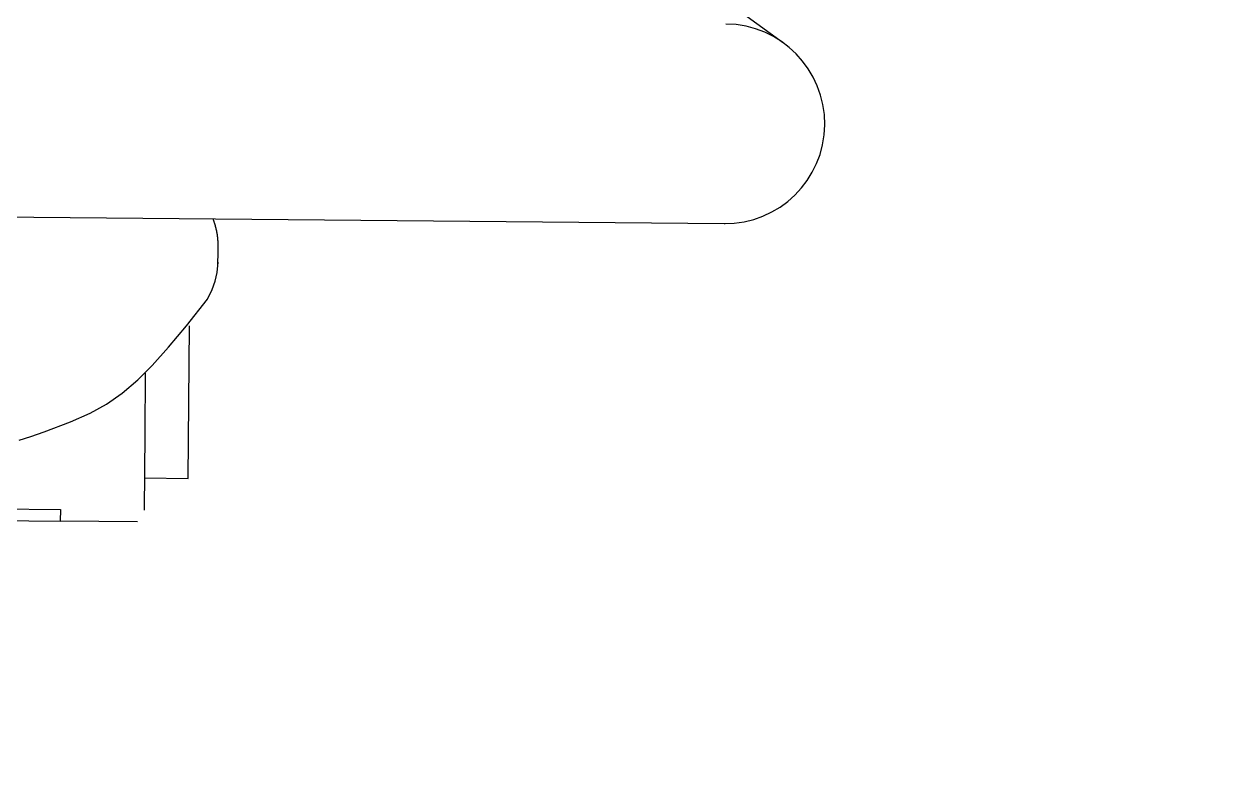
# Model space of a CAD drawing. Header units: millimetres. Extents: x -2078669 to -1085629, y -5987148 to 310365.
# Drawn here: x -1704291.9 to -1704127.8, y -2251718.7 to -2251617.7 of the extents above; entities that cross this region are included whole.
import ezdxf

# ---------------------------------------------------------------- set-up
doc = ezdxf.new("R2010")
doc.units = ezdxf.units.MM
doc.header["$LTSCALE"] = 500
for name, color, linetype, lineweight in [('D-BYP-STR8', 5, 'Continuous', 25), ('D-BYP-STRB', 5, 'Continuous', 25), ('D-BYP-STRC', 1, 'Continuous', 13)]:
    doc.layers.add(name, color=color, linetype=linetype, lineweight=lineweight)
doc.styles.add('MS ゴシック', font='MS Gothic.ttf')
doc.dimstyles.new('DIM-500-F', dxfattribs={"dimscale": 500, "dimtxt": 3.5, "dimasz": 2.5, "dimexe": 0, "dimexo": 2, "dimgap": 0.8, "dimtad": 1, "dimdec": 0, "dimzin": 0, "dimdsep": 46, "dimtxsty": 'MS ゴシック', "dimblk": 'OPEN', "dimcen": 0.1, "dimclrd": 256, "dimclre": 256, "dimclrt": 256, "dimaunit": 1, "dimadec": 4, "dimazin": 0, "dimtfac": 1, "dimtdec": 0, "dimtmove": 2, "dimatfit": 3, "dimldrblk": 'OPEN', "dimfxl": 1, "dimtolj": 1, "dimtzin": 0, "dimlwd": -1, "dimlwe": -1, "dimarcsym": 2})

# ---------------------------------------------------------------- blocks, each defined once
blk = doc.blocks.new('_Open')
at = {"color": 0, "linetype": 'ByBlock', "lineweight": -2}
for p, q in [((-1, 0.16667), (0, 0)), ((-1, -0.16667), (0, 0)), ((0, 0), (-1, 0))]:
    blk.add_line(p, q, dxfattribs=at)

msp = doc.modelspace()

# ---------------------------------------------------------------- linework, layer by layer
at = {"layer": 'D-BYP-STR8'}
msp.add_circle((-1706874.67, -2250448.98), 16000, dxfattribs=at)
at = {"layer": 'D-BYP-STRB', "linetype": 'Continuous'}
for p, q in [((-1704188.35, -2251620.26), (-1704246.27, -2251578.33)), ((-1704596.04, -2251641.18), (-1704196.45, -2251644.87)), ((-1704266.12, -2251644.23), (-1704266.12, -2251644.22)), ((-1704266.12, -2251644.22), (-1704266.12, -2251644.22)), ((-1704266.12, -2251644.22), (-1704266.12, -2251644.22)), ((-1704266.12, -2251644.22), (-1704266.12, -2251644.23)), ((-1704266.11, -2251644.24), (-1704266.12, -2251644.23)), ((-1704266.12, -2251644.23), (-1704266.12, -2251644.23)), ((-1704266.11, -2251644.26), (-1704266.11, -2251644.24)), ((-1704266.1, -2251644.28), (-1704266.11, -2251644.26)), ((-1704266.08, -2251644.32), (-1704266.1, -2251644.28)), ((-1704266.07, -2251644.36), (-1704266.08, -2251644.32)), ((-1704266.05, -2251644.41), (-1704266.07, -2251644.36)), ((-1704266.03, -2251644.46), (-1704266.05, -2251644.41)), ((-1704266.01, -2251644.52), (-1704266.03, -2251644.46)), ((-1704265.99, -2251644.58), (-1704266.01, -2251644.52)), ((-1704265.97, -2251644.64), (-1704265.99, -2251644.58)), ((-1704265.95, -2251644.7), (-1704265.97, -2251644.64)), ((-1704265.93, -2251644.75), (-1704265.95, -2251644.7)), ((-1704265.91, -2251644.8), (-1704265.93, -2251644.75)), ((-1704265.9, -2251644.86), (-1704265.91, -2251644.8)), ((-1704265.88, -2251644.91), (-1704265.9, -2251644.86)), ((-1704265.87, -2251644.95), (-1704265.88, -2251644.91)), ((-1704265.85, -2251645), (-1704265.87, -2251644.95)), ((-1704265.84, -2251645.05), (-1704265.85, -2251645)), ((-1704265.82, -2251645.1), (-1704265.84, -2251645.05)), ((-1704265.81, -2251645.15), (-1704265.82, -2251645.1)), ((-1704265.79, -2251645.2), (-1704265.81, -2251645.15)), ((-1704265.78, -2251645.25), (-1704265.79, -2251645.2)), ((-1704265.77, -2251645.3), (-1704265.78, -2251645.25)), ((-1704265.75, -2251645.35), (-1704265.77, -2251645.3)), ((-1704265.74, -2251645.4), (-1704265.75, -2251645.35)), ((-1704265.73, -2251645.45), (-1704265.74, -2251645.4)), ((-1704265.71, -2251645.5), (-1704265.73, -2251645.45)), ((-1704265.7, -2251645.55), (-1704265.71, -2251645.5)), ((-1704265.69, -2251645.61), (-1704265.7, -2251645.55)), ((-1704196.45, -2251644.87), (-1704196.44, -2251644.87)), ((-1704196.44, -2251644.87), (-1704196.43, -2251644.87)), ((-1704196.43, -2251644.87), (-1704196.42, -2251644.87)), ((-1704196.42, -2251644.87), (-1704196.41, -2251644.87)), ((-1704196.41, -2251644.87), (-1704196.4, -2251644.87)), ((-1704196.4, -2251644.87), (-1704196.39, -2251644.87)), ((-1704196.39, -2251644.87), (-1704196.38, -2251644.87)), ((-1704196.38, -2251644.87), (-1704196.37, -2251644.87)), ((-1704196.37, -2251644.87), (-1704196.36, -2251644.87)), ((-1704196.36, -2251644.87), (-1704196.35, -2251644.87)), ((-1704196.35, -2251644.87), (-1704196.34, -2251644.87)), ((-1704196.34, -2251644.87), (-1704196.33, -2251644.87)), ((-1704196.33, -2251644.87), (-1704196.32, -2251644.87)), ((-1704196.32, -2251644.87), (-1704196.31, -2251644.87)), ((-1704196.31, -2251644.87), (-1704196.31, -2251644.87)), ((-1704196.31, -2251644.87), (-1704196.3, -2251644.87)), ((-1704265.68, -2251645.66), (-1704265.69, -2251645.61)), ((-1704265.67, -2251645.71), (-1704265.68, -2251645.66)), ((-1704265.65, -2251645.76), (-1704265.67, -2251645.71)), ((-1704265.64, -2251645.81), (-1704265.65, -2251645.76)), ((-1704265.63, -2251645.86), (-1704265.64, -2251645.81)), ((-1704265.62, -2251645.91), (-1704265.63, -2251645.86)), ((-1704265.61, -2251645.96), (-1704265.62, -2251645.91)), ((-1704265.6, -2251646.01), (-1704265.61, -2251645.96)), ((-1704265.59, -2251646.07), (-1704265.6, -2251646.01)), ((-1704265.58, -2251646.12), (-1704265.59, -2251646.07)), ((-1704265.57, -2251646.17), (-1704265.58, -2251646.12)), ((-1704265.56, -2251646.22), (-1704265.57, -2251646.17)), ((-1704265.56, -2251646.27), (-1704265.56, -2251646.22)), ((-1704265.55, -2251646.32), (-1704265.56, -2251646.27)), ((-1704265.54, -2251646.36), (-1704265.55, -2251646.32)), ((-1704265.53, -2251646.41), (-1704265.54, -2251646.36)), ((-1704265.53, -2251646.45), (-1704265.53, -2251646.41)), ((-1704265.52, -2251646.5), (-1704265.53, -2251646.45)), ((-1704265.51, -2251646.54), (-1704265.52, -2251646.5)), ((-1704265.51, -2251646.58), (-1704265.51, -2251646.54)), ((-1704265.5, -2251646.63), (-1704265.51, -2251646.58)), ((-1704265.5, -2251646.67), (-1704265.5, -2251646.63)), ((-1704265.49, -2251646.71), (-1704265.5, -2251646.67)), ((-1704265.49, -2251646.76), (-1704265.49, -2251646.71)), ((-1704265.48, -2251646.8), (-1704265.49, -2251646.76)), ((-1704265.48, -2251646.85), (-1704265.48, -2251646.8)), ((-1704265.47, -2251646.89), (-1704265.48, -2251646.85)), ((-1704265.47, -2251646.93), (-1704265.47, -2251646.89)), ((-1704265.47, -2251646.98), (-1704265.47, -2251646.93)), ((-1704265.46, -2251647.02), (-1704265.47, -2251646.98)), ((-1704265.46, -2251647.06), (-1704265.46, -2251647.02)), ((-1704265.45, -2251647.11), (-1704265.46, -2251647.06)), ((-1704265.45, -2251647.15), (-1704265.45, -2251647.11)), ((-1704265.45, -2251647.19), (-1704265.45, -2251647.15)), ((-1704265.44, -2251647.23), (-1704265.45, -2251647.19)), ((-1704265.45, -2251650.58), (-1704265.43, -2251648.64)), ((-1704265.44, -2251647.28), (-1704265.44, -2251647.23)), ((-1704265.44, -2251647.32), (-1704265.44, -2251647.28)), ((-1704265.44, -2251647.37), (-1704265.44, -2251647.32)), ((-1704265.44, -2251647.42), (-1704265.44, -2251647.37)), ((-1704265.43, -2251647.46), (-1704265.44, -2251647.42)), ((-1704265.43, -2251647.51), (-1704265.43, -2251647.46)), ((-1704265.43, -2251647.56), (-1704265.43, -2251647.51)), ((-1704265.43, -2251647.6), (-1704265.43, -2251647.56)), ((-1704265.43, -2251647.64), (-1704265.43, -2251647.6)), ((-1704265.43, -2251647.68), (-1704265.43, -2251647.64)), ((-1704265.43, -2251647.71), (-1704265.43, -2251647.68)), ((-1704265.43, -2251647.85), (-1704265.43, -2251647.71)), ((-1704265.43, -2251647.89), (-1704265.43, -2251647.85)), ((-1704265.43, -2251647.85), (-1704265.43, -2251647.85)), ((-1704265.43, -2251648), (-1704265.43, -2251647.89)), ((-1704265.43, -2251648.08), (-1704265.43, -2251648)), ((-1704265.43, -2251648.15), (-1704265.43, -2251648.08)), ((-1704265.43, -2251648.17), (-1704265.43, -2251648.15)), ((-1704265.43, -2251648.19), (-1704265.43, -2251648.17)), ((-1704265.43, -2251648.21), (-1704265.43, -2251648.19)), ((-1704265.43, -2251648.23), (-1704265.43, -2251648.21)), ((-1704265.43, -2251648.25), (-1704265.43, -2251648.23)), ((-1704265.43, -2251648.27), (-1704265.43, -2251648.25)), ((-1704265.43, -2251648.29), (-1704265.43, -2251648.27)), ((-1704265.43, -2251648.3), (-1704265.43, -2251648.29)), ((-1704265.43, -2251648.35), (-1704265.43, -2251648.3)), ((-1704265.43, -2251648.36), (-1704265.43, -2251648.35)), ((-1704265.43, -2251648.39), (-1704265.43, -2251648.36)), ((-1704265.43, -2251648.42), (-1704265.43, -2251648.39)), ((-1704265.43, -2251648.46), (-1704265.43, -2251648.42)), ((-1704265.43, -2251648.48), (-1704265.43, -2251648.46)), ((-1704265.43, -2251648.49), (-1704265.43, -2251648.48)), ((-1704265.43, -2251648.5), (-1704265.43, -2251648.49)), ((-1704265.43, -2251648.49), (-1704265.43, -2251648.49)), ((-1704265.43, -2251648.51), (-1704265.43, -2251648.5)), ((-1704265.43, -2251648.52), (-1704265.43, -2251648.51)), ((-1704265.43, -2251648.53), (-1704265.43, -2251648.52)), ((-1704265.43, -2251648.52), (-1704265.43, -2251648.52)), ((-1704265.43, -2251648.54), (-1704265.43, -2251648.53)), ((-1704265.43, -2251648.55), (-1704265.43, -2251648.54)), ((-1704265.43, -2251648.56), (-1704265.43, -2251648.55)), ((-1704265.43, -2251648.59), (-1704265.43, -2251648.56)), ((-1704265.43, -2251648.56), (-1704265.43, -2251648.56)), ((-1704265.43, -2251648.6), (-1704265.43, -2251648.59)), ((-1704265.43, -2251648.59), (-1704265.43, -2251648.59)), ((-1704265.43, -2251648.61), (-1704265.43, -2251648.6)), ((-1704265.43, -2251648.62), (-1704265.43, -2251648.61)), ((-1704265.43, -2251648.61), (-1704265.43, -2251648.61)), ((-1704265.43, -2251648.63), (-1704265.43, -2251648.62)), ((-1704265.43, -2251648.64), (-1704265.43, -2251648.63)), ((-1704265.43, -2251648.63), (-1704265.43, -2251648.63)), ((-1704265.58, -2251651.55), (-1704265.44, -2251650.11)), ((-1704265.82, -2251652.74), (-1704265.58, -2251651.55)), ((-1704266.23, -2251653.87), (-1704265.82, -2251652.74)), ((-1704269.75, -2251658.79), (-1704266.87, -2251655.16)), ((-1704266.87, -2251655.16), (-1704266.23, -2251653.87)), ((-1704272.21, -2251661.73), (-1704269.75, -2251658.79)), ((-1704269.52, -2251679.6), (-1704269.33, -2251658.81)), ((-1704274.43, -2251664.21), (-1704272.21, -2251661.73)), ((-1704276.4, -2251666.18), (-1704275.45, -2251665.26)), ((-1704275.45, -2251665.26), (-1704274.43, -2251664.21)), ((-1704275.4, -2251673.54), (-1704275.32, -2251665.27)), ((-1704278.5, -2251667.98), (-1704276.4, -2251666.18)), ((-1704280.64, -2251669.48), (-1704278.5, -2251667.98)), ((-1704282.87, -2251670.72), (-1704280.64, -2251669.48)), ((-1704285.57, -2251671.9), (-1704282.87, -2251670.72)), ((-1704290.96, -2251673.89), (-1704289.16, -2251673.27)), ((-1704289.16, -2251673.27), (-1704285.57, -2251671.9)), ((-1704292.55, -2251674.4), (-1704290.96, -2251673.89)), ((-1704275.49, -2251683.94), (-1704275.4, -2251673.54)), ((-1704275.45, -2251679.54), (-1704269.52, -2251679.6)), ((-1704549.51, -2251681.41), (-1704286.93, -2251683.84)), ((-1704549.53, -2251683.01), (-1704286.95, -2251685.44)), ((-1704286.93, -2251683.84), (-1704286.95, -2251685.44)), ((-1704276.41, -2251685.54), (-1704286.95, -2251685.44))]:
    msp.add_line(p, q, dxfattribs=at)
msp.add_arc((-1704196.32, -2251631.27), 13.6, 269.4704, 89.4695, dxfattribs=at)

# ---------------------------------------------------------------- leaders
at = {"layer": 'D-BYP-STRC'}
msp.add_leader([(-1703629.48, -2242852.75), (-1725054.33, -2264790.47)], dimstyle='DIM-500-F', dxfattribs=at)

doc.saveas('drawing.dxf')
